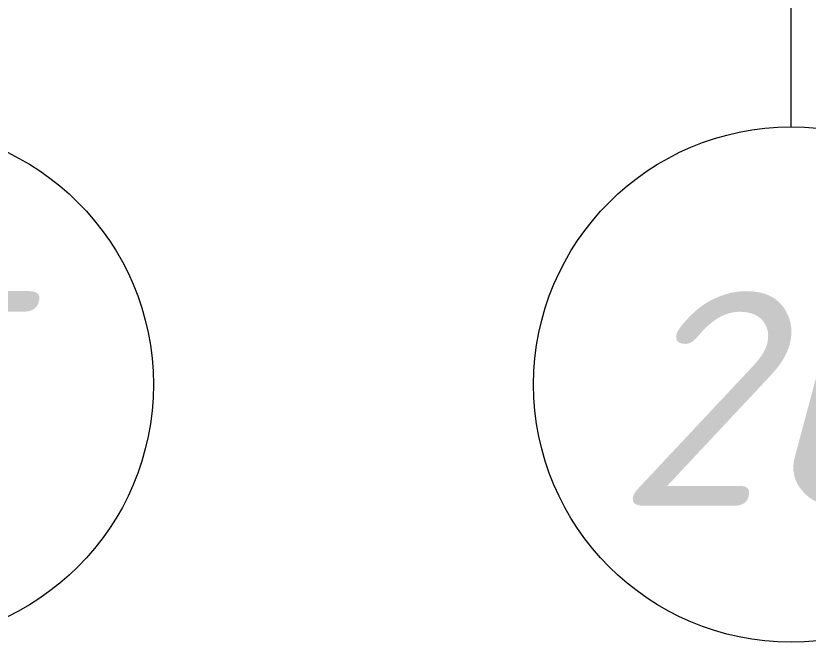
# Model space of a CAD drawing. Header units: millimetres. Extents: x 5993 to 95364, y 87345 to 145529.
# Drawn here: x 43891 to 44943, y 113050 to 113881 of the extents above; entities that cross this region are included whole.
import ezdxf

# ---------------------------------------------------------------- set-up
doc = ezdxf.new("R2010")
doc.units = ezdxf.units.MM
doc.linetypes.add('50_200_ШТРИХ_1Т_ш5_п1_п1_', pattern=[1400, 1000, -200, 0, -200])
doc.layers.add('S-GRID-____-IDEN', color=7, linetype='Continuous', lineweight=9)
doc.layers.add('S-GRID-____-OTLN-1', color=7, linetype='50_200_ШТРИХ_1Т_ш5_п1_п1_', lineweight=9)
doc.styles.add('ISOCPEUR_I', font='isocpeui.ttf', dxfattribs={"height": 300})

# ---------------------------------------------------------------- blocks, each defined once
blk = doc.blocks.new('Ось сетки - Круг_Ø6_00__ISO-2_5_0_9K_-25732049-АР1_План отверстий 2 этажа в осях 1-64_А-ГГ')
at = {"layer": 'S-GRID-____-IDEN'}
blk.add_circle((0, 0), 3, dxfattribs=at)

msp = doc.modelspace()

# ---------------------------------------------------------------- linework, layer by layer
at = {"layer": 'S-GRID-____-OTLN-1', "color": 251, "ltscale": 0.6, "true_color": 0x636466}
msp.add_line((44920.4, 113733.6), (44920.4, 114924.4), dxfattribs=at)

# ---------------------------------------------------------------- block references
at = {"layer": 'S-GRID-____-IDEN', "lineweight": 15, "xscale": 113.929722309601, "yscale": 113.929722309601, "zscale": 113.929722309601}
msp.add_blockref('Ось сетки - Круг_Ø6_00__ISO-2_5_0_9K_-25732049-АР1_План отверстий 2 этажа в осях 1-64_А-ГГ', (43732.2, 113391.8), dxfattribs=at)
at = {"layer": 'S-GRID-____-IDEN', "xscale": 113.929722309601, "yscale": 113.929722309601, "zscale": 113.929722309601}
msp.add_blockref('Ось сетки - Круг_Ø6_00__ISO-2_5_0_9K_-25732049-АР1_План отверстий 2 этажа в осях 1-64_А-ГГ', (44920.4, 113391.8), dxfattribs=at)

# ---------------------------------------------------------------- texts
at = {"layer": 'S-GRID-____-IDEN', "lineweight": 15, "insert": (43525.9, 113515.7), "char_height": 284.82, "width": 394.572, "attachment_point": 1, "style": 'ISOCPEUR_I'}
msp.add_mtext('15', dxfattribs=at)
at = {"layer": 'S-GRID-____-IDEN', "insert": (44686.9, 113515.7), "char_height": 284.82, "width": 460.334, "attachment_point": 1, "style": 'ISOCPEUR_I'}
msp.add_mtext('26', dxfattribs=at)

doc.saveas('drawing.dxf')
